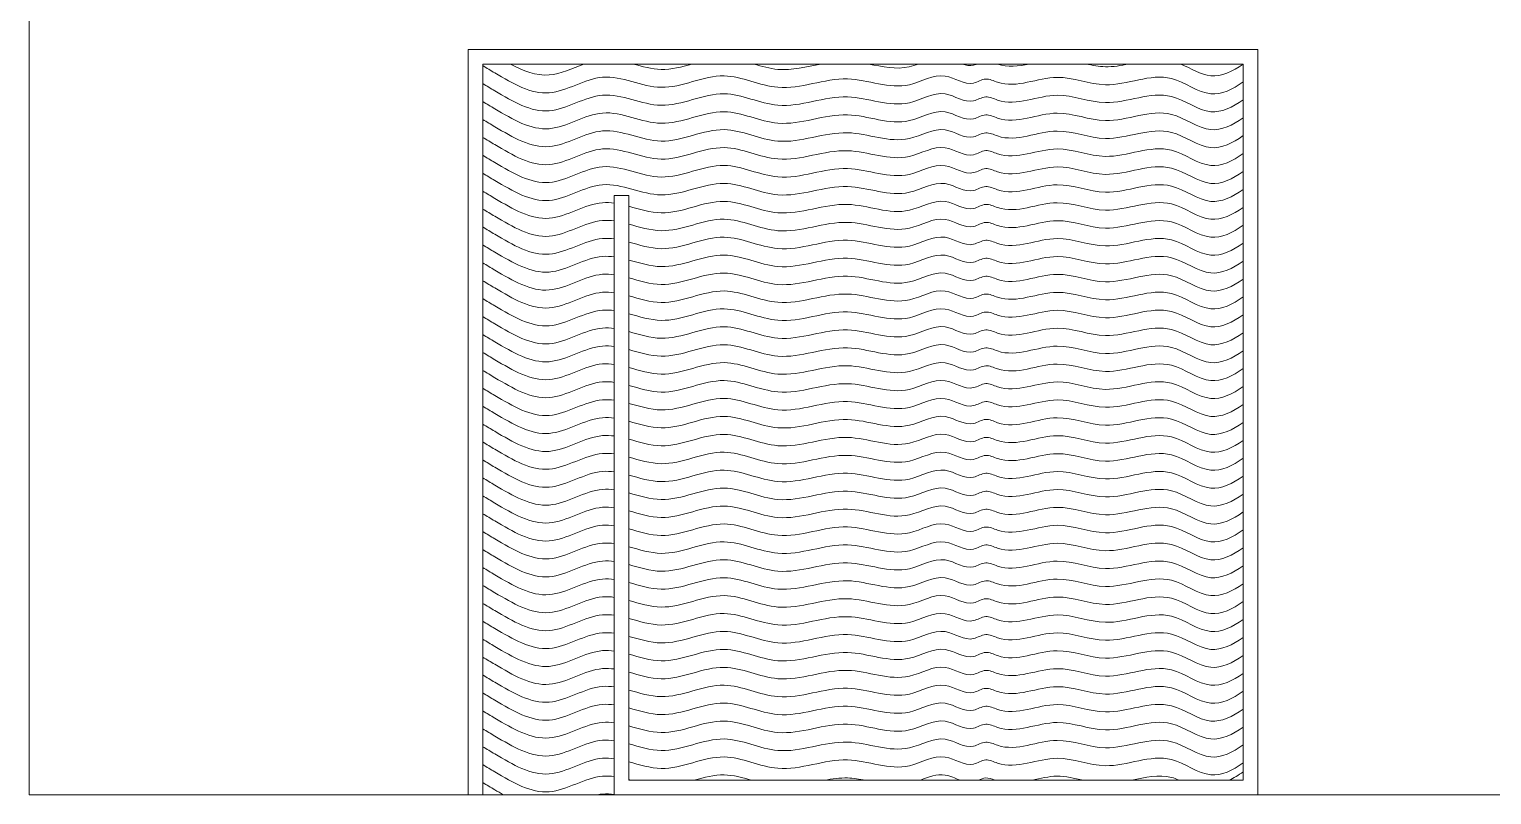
# Model space of a CAD drawing. Header units: millimetres. Extents: x 23218 to 31754, y 14902 to 21214.
# Drawn here: x 23333 to 24333, y 15939 to 16463 of the extents above; entities that cross this region are included whole.
import ezdxf

# ---------------------------------------------------------------- set-up
doc = ezdxf.new("R2010")
doc.units = ezdxf.units.MM
doc.layers.get('0').update_dxf_attribs({"lineweight": 18})
doc.layers.add('ACQUA - water hatch', color=7, linetype='Continuous', lineweight=5, true_color=0x0f87ff)
doc.layers.add('Wall', color=7, linetype='Continuous', lineweight=20)

msp = doc.modelspace()

# ---------------------------------------------------------------- linework, layer by layer
for p, q in [((23333, 15939.2), (23333, 17939.2)), ((25333, 15939.2), (23333, 15939.2))]:
    msp.add_line(p, q)
at = {"layer": 'ACQUA - water hatch'}
for points, knots in [([(24163, 16427), (24155.6, 16421.9), (24139.6, 16413.6), (24109.3, 16438.2), (24072.4, 16418.6), (24033.6, 16436.2), (24005.5, 16420.7), (23986.8, 16430.6), (23975.2, 16422.4), (23957.5, 16436.5), (23929.4, 16417.9), (23890.5, 16436.1), (23848.1, 16416), (23806.1, 16438.5), (23766.1, 16415.2), (23725.6, 16438.5), (23687.9, 16411.4), (23663.7, 16425.8), (23651.3, 16433.1), (23648.5, 16434.8), (23645.8, 16436.4), (23643, 16438.1)], [9.27262, 9.27262, 9.27262, 9.27262, 33.61928, 62.5427, 107.88328, 141.26739, 182.14267, 190.55762, 199.26021, 219.2264, 244.47097, 286.87421, 334.93575, 372.41765, 416.25328, 456.7982, 494.9317, 534.46923, 534.46923, 534.46923, 543.41649, 543.41649, 543.41649, 543.41649]), ([(23712.1, 16439.2), (23704.2, 16436.3), (23687.3, 16427.9), (23670.8, 16434.5), (23662, 16439.2)], [470.12972, 470.12972, 470.12972, 470.12972, 494.9317, 523.07931, 523.07931, 523.07931, 523.07931]), ([(23786.1, 16439.2), (23779.1, 16437.3), (23765.6, 16433.6), (23752.2, 16437.5), (23745.8, 16439.2)], [394.87508, 394.87508, 394.87508, 394.87508, 416.25328, 435.66292, 435.66292, 435.66292, 435.66292]), ([(23874.3, 16439.2), (23864.4, 16437.3), (23849, 16433.2), (23833.8, 16437.6), (23828.3, 16439.2)], [305.12564, 305.12564, 305.12564, 305.12564, 334.93575, 351.79331, 351.79331, 351.79331, 351.79331]), ([(23941, 16439.2), (23938.9, 16438.5), (23927.8, 16434.7), (23916.3, 16437.4), (23907, 16439.2)], [237.99923, 237.99923, 237.99923, 237.99923, 244.47097, 272.4198, 272.4198, 272.4198, 272.4198]), ([(23980.9, 16439.2), (23980.2, 16438.9), (23976.9, 16437.7), (23973.5, 16438.3), (23970.8, 16439.2)], [196.83446, 196.83446, 196.83446, 196.83446, 199.26021, 207.37162, 207.37162, 207.37162, 207.37162]), ([(24016.6, 16439.2), (24009.3, 16437.7), (24001.9, 16436.6), (23994.7, 16439.2), (23994.5, 16439.2)], [160.43995, 160.43995, 160.43995, 160.43995, 182.14267, 182.70628, 182.70628, 182.70628, 182.70628]), ([(24084.7, 16439.2), (24079.4, 16438.1), (24069.6, 16436.4), (24060, 16438.3), (24055.6, 16439.2)], [92.01069, 92.01069, 92.01069, 92.01069, 107.88328, 121.18947, 121.18947, 121.18947, 121.18947]), ([(24163, 16439.2), (24155.6, 16434.2), (24141.6, 16426.9), (24127.3, 16436.1), (24120.3, 16439.2)], [9.27262, 9.27262, 9.27262, 9.27262, 33.61928, 55.84989, 55.84989, 55.84989, 55.84989]), ([(24163, 16414.7), (24155.6, 16409.7), (24139.6, 16401.3), (24109.3, 16425.9), (24072.4, 16406.4), (24033.6, 16424), (24005.5, 16408.4), (23986.8, 16418.4), (23975.2, 16410.2), (23957.5, 16424.3), (23929.4, 16405.6), (23890.5, 16423.8), (23848.1, 16403.8), (23806.1, 16426.2), (23766.1, 16402.9), (23725.6, 16426.2), (23687.9, 16399.1), (23663.7, 16413.5), (23651.3, 16420.8), (23648.5, 16422.5), (23645.8, 16424.2), (23643, 16425.8)], [9.27262, 9.27262, 9.27262, 9.27262, 33.61928, 62.5427, 107.88328, 141.26739, 182.14267, 190.55762, 199.26021, 219.2264, 244.47097, 286.87421, 334.93575, 372.41765, 416.25328, 456.7982, 494.9317, 534.46923, 534.46923, 534.46923, 543.41649, 543.41649, 543.41649, 543.41649]), ([(24163, 16402.4), (24155.6, 16397.4), (24139.6, 16389.1), (24109.3, 16413.7), (24072.4, 16394.1), (24033.6, 16411.7), (24005.5, 16396.2), (23986.8, 16406.1), (23975.2, 16397.9), (23957.5, 16412), (23929.4, 16393.3), (23890.5, 16411.6), (23848.1, 16391.5), (23806.1, 16413.9), (23766.1, 16390.6), (23725.6, 16414), (23687.9, 16386.9), (23663.7, 16401.2), (23651.3, 16408.6), (23648.5, 16410.2), (23645.8, 16411.9), (23643, 16413.5)], [9.27262, 9.27262, 9.27262, 9.27262, 33.61928, 62.5427, 107.88328, 141.26739, 182.14267, 190.55762, 199.26021, 219.2264, 244.47097, 286.87421, 334.93575, 372.41765, 416.25328, 456.7982, 494.9317, 534.46923, 534.46923, 534.46923, 543.41649, 543.41649, 543.41649, 543.41649]), ([(24163, 16390.2), (24155.6, 16385.1), (24139.6, 16376.8), (24109.3, 16401.4), (24072.4, 16381.9), (24033.6, 16399.4), (24005.5, 16383.9), (23986.8, 16393.8), (23975.2, 16385.6), (23957.5, 16399.7), (23929.4, 16381.1), (23890.5, 16399.3), (23848.1, 16379.2), (23806.1, 16401.7), (23766.1, 16378.4), (23725.6, 16401.7), (23687.9, 16374.6), (23663.7, 16389), (23651.3, 16396.3), (23648.5, 16398), (23645.8, 16399.6), (23643, 16401.3)], [9.27262, 9.27262, 9.27262, 9.27262, 33.61928, 62.5427, 107.88328, 141.26739, 182.14267, 190.55762, 199.26021, 219.2264, 244.47097, 286.87421, 334.93575, 372.41765, 416.25328, 456.7982, 494.9317, 534.46923, 534.46923, 534.46923, 543.41649, 543.41649, 543.41649, 543.41649]), ([(24163, 16377.9), (24155.6, 16372.9), (24139.6, 16364.5), (24109.3, 16389.2), (24072.4, 16369.6), (24033.6, 16387.2), (24005.5, 16371.7), (23986.8, 16381.6), (23975.2, 16373.4), (23957.5, 16387.5), (23929.4, 16368.8), (23890.5, 16387), (23848.1, 16367), (23806.1, 16389.4), (23766.1, 16366.1), (23725.6, 16389.4), (23687.9, 16362.3), (23663.7, 16376.7), (23651.3, 16384.1), (23648.5, 16385.7), (23645.8, 16387.4), (23643, 16389)], [9.27262, 9.27262, 9.27262, 9.27262, 33.61928, 62.5427, 107.88328, 141.26739, 182.14267, 190.55762, 199.26021, 219.2264, 244.47097, 286.87421, 334.93575, 372.41765, 416.25328, 456.7982, 494.9317, 534.46923, 534.46923, 534.46923, 543.41649, 543.41649, 543.41649, 543.41649]), ([(24163, 16365.7), (24155.6, 16360.6), (24139.6, 16352.3), (24109.3, 16376.9), (24072.4, 16357.3), (24033.6, 16374.9), (24005.5, 16359.4), (23986.8, 16369.3), (23975.2, 16361.1), (23957.5, 16375.2), (23929.4, 16356.5), (23890.5, 16374.8), (23848.1, 16354.7), (23806.1, 16377.2), (23766.1, 16353.8), (23725.6, 16377.2), (23687.9, 16350.1), (23663.7, 16364.5), (23651.3, 16371.8), (23648.5, 16373.4), (23645.8, 16375.1), (23643, 16376.8)], [9.27262, 9.27262, 9.27262, 9.27262, 33.61928, 62.5427, 107.88328, 141.26739, 182.14267, 190.55762, 199.26021, 219.2264, 244.47097, 286.87421, 334.93575, 372.41765, 416.25328, 456.7982, 494.9317, 534.46923, 534.46923, 534.46923, 543.41649, 543.41649, 543.41649, 543.41649]), ([(24163, 16353.4), (24155.6, 16348.3), (24139.6, 16340), (24109.3, 16364.6), (24072.4, 16345.1), (24033.6, 16362.7), (24005.5, 16347.1), (23986.8, 16357.1), (23975.2, 16348.9), (23957.5, 16362.9), (23929.4, 16344.3), (23890.5, 16362.5), (23848.1, 16342.5), (23806.1, 16364.9), (23766.1, 16341.6), (23725.6, 16364.9), (23687.9, 16337.8), (23663.7, 16352.2), (23651.3, 16359.5), (23648.5, 16361.2), (23645.8, 16362.8), (23643, 16364.5)], [9.27262, 9.27262, 9.27262, 9.27262, 33.61928, 62.5427, 107.88328, 141.26739, 182.14267, 190.55762, 199.26021, 219.2264, 244.47097, 286.87421, 334.93575, 372.41765, 416.25328, 456.7982, 494.9317, 534.46923, 534.46923, 534.46923, 543.41649, 543.41649, 543.41649, 543.41649]), ([(23733, 16344.1), (23730.3, 16344.4), (23715.2, 16345.2), (23687.9, 16325.6), (23663.7, 16339.9), (23651.3, 16347.3), (23648.5, 16348.9), (23645.8, 16350.6), (23643, 16352.2)], [448.69338, 448.69338, 448.69338, 448.69338, 456.7982, 494.9317, 534.46923, 534.46923, 534.46923, 543.41649, 543.41649, 543.41649, 543.41649]), ([(24163, 16341.1), (24155.6, 16336.1), (24139.6, 16327.8), (24109.3, 16352.4), (24072.4, 16332.8), (24033.6, 16350.4), (24005.5, 16334.9), (23986.8, 16344.8), (23975.2, 16336.6), (23957.5, 16350.7), (23929.4, 16332), (23890.5, 16350.3), (23848.1, 16330.2), (23806.1, 16352.6), (23772.1, 16332.8), (23750.3, 16339.9), (23743, 16341.9)], [9.27262, 9.27262, 9.27262, 9.27262, 33.61928, 62.5427, 107.88328, 141.26739, 182.14267, 190.55762, 199.26021, 219.2264, 244.47097, 286.87421, 334.93575, 372.41765, 416.25328, 438.52801, 438.52801, 438.52801, 438.52801]), ([(23733, 16331.8), (23730.3, 16332.2), (23715.2, 16333), (23687.9, 16313.3), (23663.7, 16327.7), (23651.3, 16335), (23648.5, 16336.7), (23645.8, 16338.3), (23643, 16340)], [448.69338, 448.69338, 448.69338, 448.69338, 456.7982, 494.9317, 534.46923, 534.46923, 534.46923, 543.41649, 543.41649, 543.41649, 543.41649]), ([(24163, 16328.9), (24155.6, 16323.8), (24139.6, 16315.5), (24109.3, 16340.1), (24072.4, 16320.5), (24033.6, 16338.1), (24005.5, 16322.6), (23986.8, 16332.5), (23975.2, 16324.3), (23957.5, 16338.4), (23929.4, 16319.8), (23890.5, 16338), (23848.1, 16317.9), (23806.1, 16340.4), (23772.1, 16320.6), (23750.3, 16327.7), (23743, 16329.6)], [9.27262, 9.27262, 9.27262, 9.27262, 33.61928, 62.5427, 107.88328, 141.26739, 182.14267, 190.55762, 199.26021, 219.2264, 244.47097, 286.87421, 334.93575, 372.41765, 416.25328, 438.52801, 438.52801, 438.52801, 438.52801]), ([(23733, 16319.5), (23730.3, 16319.9), (23715.2, 16320.7), (23687.9, 16301), (23663.7, 16315.4), (23651.3, 16322.7), (23648.5, 16324.4), (23645.8, 16326.1), (23643, 16327.7)], [448.69338, 448.69338, 448.69338, 448.69338, 456.7982, 494.9317, 534.46923, 534.46923, 534.46923, 543.41649, 543.41649, 543.41649, 543.41649]), ([(24163, 16316.6), (24155.6, 16311.6), (24139.6, 16303.2), (24109.3, 16327.8), (24072.4, 16308.3), (24033.6, 16325.9), (24005.5, 16310.4), (23986.8, 16320.3), (23975.2, 16312.1), (23957.5, 16326.2), (23929.4, 16307.5), (23890.5, 16325.7), (23848.1, 16305.7), (23806.1, 16328.1), (23772.1, 16308.3), (23750.3, 16315.4), (23743, 16317.4)], [9.27262, 9.27262, 9.27262, 9.27262, 33.61928, 62.5427, 107.88328, 141.26739, 182.14267, 190.55762, 199.26021, 219.2264, 244.47097, 286.87421, 334.93575, 372.41765, 416.25328, 438.52801, 438.52801, 438.52801, 438.52801]), ([(23733, 16307.3), (23730.3, 16307.6), (23715.2, 16308.4), (23687.9, 16288.8), (23663.7, 16303.2), (23651.3, 16310.5), (23648.5, 16312.1), (23645.8, 16313.8), (23643, 16315.5)], [448.69338, 448.69338, 448.69338, 448.69338, 456.7982, 494.9317, 534.46923, 534.46923, 534.46923, 543.41649, 543.41649, 543.41649, 543.41649]), ([(24163, 16304.3), (24155.6, 16299.3), (24139.6, 16291), (24109.3, 16315.6), (24072.4, 16296), (24033.6, 16313.6), (24005.5, 16298.1), (23986.8, 16308), (23975.2, 16299.8), (23957.5, 16313.9), (23929.4, 16295.2), (23890.5, 16313.5), (23848.1, 16293.4), (23806.1, 16315.9), (23772.1, 16296), (23750.3, 16303.2), (23743, 16305.1)], [9.27262, 9.27262, 9.27262, 9.27262, 33.61928, 62.5427, 107.88328, 141.26739, 182.14267, 190.55762, 199.26021, 219.2264, 244.47097, 286.87421, 334.93575, 372.41765, 416.25328, 438.52801, 438.52801, 438.52801, 438.52801]), ([(23733, 16295), (23730.3, 16295.4), (23715.2, 16296.2), (23687.9, 16276.5), (23663.7, 16290.9), (23651.3, 16298.2), (23648.5, 16299.9), (23645.8, 16301.5), (23643, 16303.2)], [448.69338, 448.69338, 448.69338, 448.69338, 456.7982, 494.9317, 534.46923, 534.46923, 534.46923, 543.41649, 543.41649, 543.41649, 543.41649]), ([(23733, 16282.7), (23730.3, 16283.1), (23715.2, 16283.9), (23687.9, 16264.2), (23663.7, 16278.6), (23651.3, 16286), (23648.5, 16287.6), (23645.8, 16289.3), (23643, 16290.9)], [448.69338, 448.69338, 448.69338, 448.69338, 456.7982, 494.9317, 534.46923, 534.46923, 534.46923, 543.41649, 543.41649, 543.41649, 543.41649]), ([(24163, 16292.1), (24155.6, 16287), (24139.6, 16278.7), (24109.3, 16303.3), (24072.4, 16283.8), (24033.6, 16301.4), (24005.5, 16285.8), (23986.8, 16295.7), (23975.2, 16287.5), (23957.5, 16301.6), (23929.4, 16283), (23890.5, 16301.2), (23848.1, 16281.1), (23806.1, 16303.6), (23772.1, 16283.8), (23750.3, 16290.9), (23743, 16292.9)], [9.27262, 9.27262, 9.27262, 9.27262, 33.61928, 62.5427, 107.88328, 141.26739, 182.14267, 190.55762, 199.26021, 219.2264, 244.47097, 286.87421, 334.93575, 372.41765, 416.25328, 438.52801, 438.52801, 438.52801, 438.52801]), ([(24163, 16279.8), (24155.6, 16274.8), (24139.6, 16266.5), (24109.3, 16291.1), (24072.4, 16271.5), (24033.6, 16289.1), (24005.5, 16273.6), (23986.8, 16283.5), (23975.2, 16275.3), (23957.5, 16289.4), (23929.4, 16270.7), (23890.5, 16289), (23848.1, 16268.9), (23806.1, 16291.3), (23772.1, 16271.5), (23750.3, 16278.6), (23743, 16280.6)], [9.27262, 9.27262, 9.27262, 9.27262, 33.61928, 62.5427, 107.88328, 141.26739, 182.14267, 190.55762, 199.26021, 219.2264, 244.47097, 286.87421, 334.93575, 372.41765, 416.25328, 438.52801, 438.52801, 438.52801, 438.52801]), ([(23733, 16270.5), (23730.3, 16270.8), (23715.2, 16271.7), (23687.9, 16252), (23663.7, 16266.4), (23651.3, 16273.7), (23648.5, 16275.4), (23645.8, 16277), (23643, 16278.7)], [448.69338, 448.69338, 448.69338, 448.69338, 456.7982, 494.9317, 534.46923, 534.46923, 534.46923, 543.41649, 543.41649, 543.41649, 543.41649]), ([(24163, 16267.6), (24155.6, 16262.5), (24139.6, 16254.2), (24109.3, 16278.8), (24072.4, 16259.2), (24033.6, 16276.8), (24005.5, 16261.3), (23986.8, 16271.2), (23975.2, 16263), (23957.5, 16277.1), (23929.4, 16258.5), (23890.5, 16276.7), (23848.1, 16256.6), (23806.1, 16279.1), (23772.1, 16259.2), (23750.3, 16266.4), (23743, 16268.3)], [9.27262, 9.27262, 9.27262, 9.27262, 33.61928, 62.5427, 107.88328, 141.26739, 182.14267, 190.55762, 199.26021, 219.2264, 244.47097, 286.87421, 334.93575, 372.41765, 416.25328, 438.52801, 438.52801, 438.52801, 438.52801]), ([(23733, 16258.2), (23730.3, 16258.6), (23715.2, 16259.4), (23687.9, 16239.7), (23663.7, 16254.1), (23651.3, 16261.4), (23648.5, 16263.1), (23645.8, 16264.7), (23643, 16266.4)], [448.69338, 448.69338, 448.69338, 448.69338, 456.7982, 494.9317, 534.46923, 534.46923, 534.46923, 543.41649, 543.41649, 543.41649, 543.41649]), ([(24163, 16255.3), (24155.6, 16250.3), (24139.6, 16241.9), (24109.3, 16266.5), (24072.4, 16247), (24033.6, 16264.6), (24005.5, 16249), (23986.8, 16259), (23975.2, 16250.8), (23957.5, 16264.9), (23929.4, 16246.2), (23890.5, 16264.4), (23848.1, 16244.4), (23806.1, 16266.8), (23772.1, 16247), (23750.3, 16254.1), (23743, 16256.1)], [9.27262, 9.27262, 9.27262, 9.27262, 33.61928, 62.5427, 107.88328, 141.26739, 182.14267, 190.55762, 199.26021, 219.2264, 244.47097, 286.87421, 334.93575, 372.41765, 416.25328, 438.52801, 438.52801, 438.52801, 438.52801]), ([(23733, 16246), (23730.3, 16246.3), (23715.2, 16247.1), (23687.9, 16227.5), (23663.7, 16241.8), (23651.3, 16249.2), (23648.5, 16250.8), (23645.8, 16252.5), (23643, 16254.1)], [448.69338, 448.69338, 448.69338, 448.69338, 456.7982, 494.9317, 534.46923, 534.46923, 534.46923, 543.41649, 543.41649, 543.41649, 543.41649]), ([(23733, 16233.7), (23730.3, 16234.1), (23715.2, 16234.9), (23687.9, 16215.2), (23663.7, 16229.6), (23651.3, 16236.9), (23648.5, 16238.6), (23645.8, 16240.2), (23643, 16241.9)], [448.69338, 448.69338, 448.69338, 448.69338, 456.7982, 494.9317, 534.46923, 534.46923, 534.46923, 543.41649, 543.41649, 543.41649, 543.41649]), ([(24163, 16243), (24155.6, 16238), (24139.6, 16229.7), (24109.3, 16254.3), (24072.4, 16234.7), (24033.6, 16252.3), (24005.5, 16236.8), (23986.8, 16246.7), (23975.2, 16238.5), (23957.5, 16252.6), (23929.4, 16233.9), (23890.5, 16252.2), (23848.1, 16232.1), (23806.1, 16254.5), (23772.1, 16234.7), (23750.3, 16241.9), (23743, 16243.8)], [9.27262, 9.27262, 9.27262, 9.27262, 33.61928, 62.5427, 107.88328, 141.26739, 182.14267, 190.55762, 199.26021, 219.2264, 244.47097, 286.87421, 334.93575, 372.41765, 416.25328, 438.52801, 438.52801, 438.52801, 438.52801]), ([(24163, 16230.8), (24155.6, 16225.7), (24139.6, 16217.4), (24109.3, 16242), (24072.4, 16222.5), (24033.6, 16240), (24005.5, 16224.5), (23986.8, 16234.4), (23975.2, 16226.2), (23957.5, 16240.3), (23929.4, 16221.7), (23890.5, 16239.9), (23848.1, 16219.8), (23806.1, 16242.3), (23772.1, 16222.5), (23750.3, 16229.6), (23743, 16231.6)], [9.27262, 9.27262, 9.27262, 9.27262, 33.61928, 62.5427, 107.88328, 141.26739, 182.14267, 190.55762, 199.26021, 219.2264, 244.47097, 286.87421, 334.93575, 372.41765, 416.25328, 438.52801, 438.52801, 438.52801, 438.52801]), ([(23733, 16221.4), (23730.3, 16221.8), (23715.2, 16222.6), (23687.9, 16202.9), (23663.7, 16217.3), (23651.3, 16224.6), (23648.5, 16226.3), (23645.8, 16228), (23643, 16229.6)], [448.69338, 448.69338, 448.69338, 448.69338, 456.7982, 494.9317, 534.46923, 534.46923, 534.46923, 543.41649, 543.41649, 543.41649, 543.41649]), ([(24163, 16218.5), (24155.6, 16213.5), (24139.6, 16205.1), (24109.3, 16229.8), (24072.4, 16210.2), (24033.6, 16227.8), (24005.5, 16212.3), (23986.8, 16222.2), (23975.2, 16214), (23957.5, 16228.1), (23929.4, 16209.4), (23890.5, 16227.6), (23848.1, 16207.6), (23806.1, 16230), (23772.1, 16210.2), (23750.3, 16217.3), (23743, 16219.3)], [9.27262, 9.27262, 9.27262, 9.27262, 33.61928, 62.5427, 107.88328, 141.26739, 182.14267, 190.55762, 199.26021, 219.2264, 244.47097, 286.87421, 334.93575, 372.41765, 416.25328, 438.52801, 438.52801, 438.52801, 438.52801]), ([(23733, 16209.2), (23730.3, 16209.5), (23715.2, 16210.3), (23687.9, 16190.7), (23663.7, 16205.1), (23651.3, 16212.4), (23648.5, 16214), (23645.8, 16215.7), (23643, 16217.4)], [448.69338, 448.69338, 448.69338, 448.69338, 456.7982, 494.9317, 534.46923, 534.46923, 534.46923, 543.41649, 543.41649, 543.41649, 543.41649]), ([(24163, 16206.3), (24155.6, 16201.2), (24139.6, 16192.9), (24109.3, 16217.5), (24072.4, 16197.9), (24033.6, 16215.5), (24005.5, 16200), (23986.8, 16209.9), (23975.2, 16201.7), (23957.5, 16215.8), (23929.4, 16197.1), (23890.5, 16215.4), (23848.1, 16195.3), (23806.1, 16217.8), (23772.1, 16197.9), (23750.3, 16205.1), (23743, 16207)], [9.27262, 9.27262, 9.27262, 9.27262, 33.61928, 62.5427, 107.88328, 141.26739, 182.14267, 190.55762, 199.26021, 219.2264, 244.47097, 286.87421, 334.93575, 372.41765, 416.25328, 438.52801, 438.52801, 438.52801, 438.52801]), ([(23733, 16196.9), (23730.3, 16197.3), (23715.2, 16198.1), (23687.9, 16178.4), (23663.7, 16192.8), (23651.3, 16200.1), (23648.5, 16201.8), (23645.8, 16203.4), (23643, 16205.1)], [448.69338, 448.69338, 448.69338, 448.69338, 456.7982, 494.9317, 534.46923, 534.46923, 534.46923, 543.41649, 543.41649, 543.41649, 543.41649]), ([(23733, 16184.7), (23730.3, 16185), (23715.2, 16185.8), (23687.9, 16166.1), (23663.7, 16180.5), (23651.3, 16187.9), (23648.5, 16189.5), (23645.8, 16191.2), (23643, 16192.8)], [448.69338, 448.69338, 448.69338, 448.69338, 456.7982, 494.9317, 534.46923, 534.46923, 534.46923, 543.41649, 543.41649, 543.41649, 543.41649]), ([(24163, 16194), (24155.6, 16188.9), (24139.6, 16180.6), (24109.3, 16205.2), (24072.4, 16185.7), (24033.6, 16203.3), (24005.5, 16187.7), (23986.8, 16197.7), (23975.2, 16189.5), (23957.5, 16203.5), (23929.4, 16184.9), (23890.5, 16203.1), (23848.1, 16183.1), (23806.1, 16205.5), (23772.1, 16185.7), (23750.3, 16192.8), (23743, 16194.8)], [9.27262, 9.27262, 9.27262, 9.27262, 33.61928, 62.5427, 107.88328, 141.26739, 182.14267, 190.55762, 199.26021, 219.2264, 244.47097, 286.87421, 334.93575, 372.41765, 416.25328, 438.52801, 438.52801, 438.52801, 438.52801]), ([(23733, 16172.4), (23730.3, 16172.8), (23715.2, 16173.6), (23687.9, 16153.9), (23663.7, 16168.3), (23651.3, 16175.6), (23648.5, 16177.3), (23645.8, 16178.9), (23643, 16180.6)], [448.69338, 448.69338, 448.69338, 448.69338, 456.7982, 494.9317, 534.46923, 534.46923, 534.46923, 543.41649, 543.41649, 543.41649, 543.41649]), ([(24163, 16181.7), (24155.6, 16176.7), (24139.6, 16168.4), (24109.3, 16193), (24072.4, 16173.4), (24033.6, 16191), (24005.5, 16175.5), (23986.8, 16185.4), (23975.2, 16177.2), (23957.5, 16191.3), (23929.4, 16172.6), (23890.5, 16190.9), (23848.1, 16170.8), (23806.1, 16193.2), (23772.1, 16173.4), (23750.3, 16180.5), (23743, 16182.5)], [9.27262, 9.27262, 9.27262, 9.27262, 33.61928, 62.5427, 107.88328, 141.26739, 182.14267, 190.55762, 199.26021, 219.2264, 244.47097, 286.87421, 334.93575, 372.41765, 416.25328, 438.52801, 438.52801, 438.52801, 438.52801]), ([(24163, 16169.5), (24155.6, 16164.4), (24139.6, 16156.1), (24109.3, 16180.7), (24072.4, 16161.1), (24033.6, 16178.7), (24005.5, 16163.2), (23986.8, 16173.1), (23975.2, 16164.9), (23957.5, 16179), (23929.4, 16160.4), (23890.5, 16178.6), (23848.1, 16158.5), (23806.1, 16181), (23772.1, 16161.2), (23750.3, 16168.3), (23743, 16170.2)], [9.27262, 9.27262, 9.27262, 9.27262, 33.61928, 62.5427, 107.88328, 141.26739, 182.14267, 190.55762, 199.26021, 219.2264, 244.47097, 286.87421, 334.93575, 372.41765, 416.25328, 438.52801, 438.52801, 438.52801, 438.52801]), ([(23733, 16160.1), (23730.3, 16160.5), (23715.2, 16161.3), (23687.9, 16141.6), (23663.7, 16156), (23651.3, 16163.3), (23648.5, 16165), (23645.8, 16166.7), (23643, 16168.3)], [448.69338, 448.69338, 448.69338, 448.69338, 456.7982, 494.9317, 534.46923, 534.46923, 534.46923, 543.41649, 543.41649, 543.41649, 543.41649]), ([(24163, 16157.2), (24155.6, 16152.2), (24139.6, 16143.8), (24109.3, 16168.4), (24072.4, 16148.9), (24033.6, 16166.5), (24005.5, 16151), (23986.8, 16160.9), (23975.2, 16152.7), (23957.5, 16166.8), (23929.4, 16148.1), (23890.5, 16166.3), (23848.1, 16146.3), (23806.1, 16168.7), (23772.1, 16148.9), (23750.3, 16156), (23743, 16158)], [9.27262, 9.27262, 9.27262, 9.27262, 33.61928, 62.5427, 107.88328, 141.26739, 182.14267, 190.55762, 199.26021, 219.2264, 244.47097, 286.87421, 334.93575, 372.41765, 416.25328, 438.52801, 438.52801, 438.52801, 438.52801]), ([(23733, 16147.9), (23730.3, 16148.2), (23715.2, 16149), (23687.9, 16129.4), (23663.7, 16143.8), (23651.3, 16151.1), (23648.5, 16152.7), (23645.8, 16154.4), (23643, 16156.1)], [448.69338, 448.69338, 448.69338, 448.69338, 456.7982, 494.9317, 534.46923, 534.46923, 534.46923, 543.41649, 543.41649, 543.41649, 543.41649]), ([(24163, 16144.9), (24155.6, 16139.9), (24139.6, 16131.6), (24109.3, 16156.2), (24072.4, 16136.6), (24033.6, 16154.2), (24005.5, 16138.7), (23986.8, 16148.6), (23975.2, 16140.4), (23957.5, 16154.5), (23929.4, 16135.8), (23890.5, 16154.1), (23848.1, 16134), (23806.1, 16156.5), (23772.1, 16136.6), (23750.3, 16143.8), (23743, 16145.7)], [9.27262, 9.27262, 9.27262, 9.27262, 33.61928, 62.5427, 107.88328, 141.26739, 182.14267, 190.55762, 199.26021, 219.2264, 244.47097, 286.87421, 334.93575, 372.41765, 416.25328, 438.52801, 438.52801, 438.52801, 438.52801]), ([(23733, 16135.6), (23730.3, 16136), (23715.2, 16136.8), (23687.9, 16117.1), (23663.7, 16131.5), (23651.3, 16138.8), (23648.5, 16140.5), (23645.8, 16142.1), (23643, 16143.8)], [448.69338, 448.69338, 448.69338, 448.69338, 456.7982, 494.9317, 534.46923, 534.46923, 534.46923, 543.41649, 543.41649, 543.41649, 543.41649]), ([(23733, 16123.3), (23730.3, 16123.7), (23715.2, 16124.5), (23687.9, 16104.8), (23663.7, 16119.2), (23651.3, 16126.6), (23648.5, 16128.2), (23645.8, 16129.9), (23643, 16131.5)], [448.69338, 448.69338, 448.69338, 448.69338, 456.7982, 494.9317, 534.46923, 534.46923, 534.46923, 543.41649, 543.41649, 543.41649, 543.41649]), ([(24163, 16132.7), (24155.6, 16127.6), (24139.6, 16119.3), (24109.3, 16143.9), (24072.4, 16124.4), (24033.6, 16142), (24005.5, 16126.4), (23986.8, 16136.3), (23975.2, 16128.1), (23957.5, 16142.2), (23929.4, 16123.6), (23890.5, 16141.8), (23848.1, 16121.7), (23806.1, 16144.2), (23772.1, 16124.4), (23750.3, 16131.5), (23743, 16133.5)], [9.27262, 9.27262, 9.27262, 9.27262, 33.61928, 62.5427, 107.88328, 141.26739, 182.14267, 190.55762, 199.26021, 219.2264, 244.47097, 286.87421, 334.93575, 372.41765, 416.25328, 438.52801, 438.52801, 438.52801, 438.52801]), ([(24163, 16120.4), (24155.6, 16115.4), (24139.6, 16107.1), (24109.3, 16131.7), (24072.4, 16112.1), (24033.6, 16129.7), (24005.5, 16114.2), (23986.8, 16124.1), (23975.2, 16115.9), (23957.5, 16130), (23929.4, 16111.3), (23890.5, 16129.6), (23848.1, 16109.5), (23806.1, 16131.9), (23772.1, 16112.1), (23750.3, 16119.2), (23743, 16121.2)], [9.27262, 9.27262, 9.27262, 9.27262, 33.61928, 62.5427, 107.88328, 141.26739, 182.14267, 190.55762, 199.26021, 219.2264, 244.47097, 286.87421, 334.93575, 372.41765, 416.25328, 438.52801, 438.52801, 438.52801, 438.52801]), ([(23733, 16111.1), (23730.3, 16111.4), (23715.2, 16112.3), (23687.9, 16092.6), (23663.7, 16107), (23651.3, 16114.3), (23648.5, 16116), (23645.8, 16117.6), (23643, 16119.3)], [448.69338, 448.69338, 448.69338, 448.69338, 456.7982, 494.9317, 534.46923, 534.46923, 534.46923, 543.41649, 543.41649, 543.41649, 543.41649]), ([(24163, 16108.2), (24155.6, 16103.1), (24139.6, 16094.8), (24109.3, 16119.4), (24072.4, 16099.8), (24033.6, 16117.4), (24005.5, 16101.9), (23986.8, 16111.8), (23975.2, 16103.6), (23957.5, 16117.7), (23929.4, 16099), (23890.5, 16117.3), (23848.1, 16097.2), (23806.1, 16119.7), (23772.1, 16099.8), (23750.3, 16107), (23743, 16108.9)], [9.27262, 9.27262, 9.27262, 9.27262, 33.61928, 62.5427, 107.88328, 141.26739, 182.14267, 190.55762, 199.26021, 219.2264, 244.47097, 286.87421, 334.93575, 372.41765, 416.25328, 438.52801, 438.52801, 438.52801, 438.52801]), ([(23733, 16098.8), (23730.3, 16099.2), (23715.2, 16100), (23687.9, 16080.3), (23663.7, 16094.7), (23651.3, 16102), (23648.5, 16103.7), (23645.8, 16105.3), (23643, 16107)], [448.69338, 448.69338, 448.69338, 448.69338, 456.7982, 494.9317, 534.46923, 534.46923, 534.46923, 543.41649, 543.41649, 543.41649, 543.41649]), ([(24163, 16095.9), (24155.6, 16090.9), (24139.6, 16082.5), (24109.3, 16107.1), (24072.4, 16087.6), (24033.6, 16105.2), (24005.5, 16089.6), (23986.8, 16099.6), (23975.2, 16091.4), (23957.5, 16105.4), (23929.4, 16086.8), (23890.5, 16105), (23848.1, 16085), (23806.1, 16107.4), (23772.1, 16087.6), (23750.3, 16094.7), (23743, 16096.7)], [9.27262, 9.27262, 9.27262, 9.27262, 33.61928, 62.5427, 107.88328, 141.26739, 182.14267, 190.55762, 199.26021, 219.2264, 244.47097, 286.87421, 334.93575, 372.41765, 416.25328, 438.52801, 438.52801, 438.52801, 438.52801]), ([(23733, 16086.6), (23730.3, 16086.9), (23715.2, 16087.7), (23687.9, 16068.1), (23663.7, 16082.4), (23651.3, 16089.8), (23648.5, 16091.4), (23645.8, 16093.1), (23643, 16094.7)], [448.69338, 448.69338, 448.69338, 448.69338, 456.7982, 494.9317, 534.46923, 534.46923, 534.46923, 543.41649, 543.41649, 543.41649, 543.41649]), ([(23733, 16074.3), (23730.3, 16074.7), (23715.2, 16075.5), (23687.9, 16055.8), (23663.7, 16070.2), (23651.3, 16077.5), (23648.5, 16079.2), (23645.8, 16080.8), (23643, 16082.5)], [448.69338, 448.69338, 448.69338, 448.69338, 456.7982, 494.9317, 534.46923, 534.46923, 534.46923, 543.41649, 543.41649, 543.41649, 543.41649]), ([(24163, 16083.6), (24155.6, 16078.6), (24139.6, 16070.3), (24109.3, 16094.9), (24072.4, 16075.3), (24033.6, 16092.9), (24005.5, 16077.4), (23986.8, 16087.3), (23975.2, 16079.1), (23957.5, 16093.2), (23929.4, 16074.5), (23890.5, 16092.8), (23848.1, 16072.7), (23806.1, 16095.1), (23772.1, 16075.3), (23750.3, 16082.5), (23743, 16084.4)], [9.27262, 9.27262, 9.27262, 9.27262, 33.61928, 62.5427, 107.88328, 141.26739, 182.14267, 190.55762, 199.26021, 219.2264, 244.47097, 286.87421, 334.93575, 372.41765, 416.25328, 438.52801, 438.52801, 438.52801, 438.52801]), ([(23733, 16062), (23730.3, 16062.4), (23715.2, 16063.2), (23687.9, 16043.5), (23663.7, 16057.9), (23651.3, 16065.2), (23648.5, 16066.9), (23645.8, 16068.6), (23643, 16070.2)], [448.69338, 448.69338, 448.69338, 448.69338, 456.7982, 494.9317, 534.46923, 534.46923, 534.46923, 543.41649, 543.41649, 543.41649, 543.41649]), ([(24163, 16071.4), (24155.6, 16066.3), (24139.6, 16058), (24109.3, 16082.6), (24072.4, 16063.1), (24033.6, 16080.6), (24005.5, 16065.1), (23986.8, 16075), (23975.2, 16066.8), (23957.5, 16080.9), (23929.4, 16062.3), (23890.5, 16080.5), (23848.1, 16060.4), (23806.1, 16082.9), (23772.1, 16063.1), (23750.3, 16070.2), (23743, 16072.1)], [9.27262, 9.27262, 9.27262, 9.27262, 33.61928, 62.5427, 107.88328, 141.26739, 182.14267, 190.55762, 199.26021, 219.2264, 244.47097, 286.87421, 334.93575, 372.41765, 416.25328, 438.52801, 438.52801, 438.52801, 438.52801]), ([(24163, 16059.1), (24155.6, 16054.1), (24139.6, 16045.7), (24109.3, 16070.3), (24072.4, 16050.8), (24033.6, 16068.4), (24005.5, 16052.9), (23986.8, 16062.8), (23975.2, 16054.6), (23957.5, 16068.7), (23929.4, 16050), (23890.5, 16068.2), (23848.1, 16048.2), (23806.1, 16070.6), (23772.1, 16050.8), (23750.3, 16057.9), (23743, 16059.9)], [9.27262, 9.27262, 9.27262, 9.27262, 33.61928, 62.5427, 107.88328, 141.26739, 182.14267, 190.55762, 199.26021, 219.2264, 244.47097, 286.87421, 334.93575, 372.41765, 416.25328, 438.52801, 438.52801, 438.52801, 438.52801]), ([(23733, 16049.8), (23730.3, 16050.1), (23715.2, 16050.9), (23687.9, 16031.3), (23663.7, 16045.7), (23651.3, 16053), (23648.5, 16054.6), (23645.8, 16056.3), (23643, 16058)], [448.69338, 448.69338, 448.69338, 448.69338, 456.7982, 494.9317, 534.46923, 534.46923, 534.46923, 543.41649, 543.41649, 543.41649, 543.41649]), ([(24163, 16046.9), (24155.6, 16041.8), (24139.6, 16033.5), (24109.3, 16058.1), (24072.4, 16038.5), (24033.6, 16056.1), (24005.5, 16040.6), (23986.8, 16050.5), (23975.2, 16042.3), (23957.5, 16056.4), (23929.4, 16037.7), (23890.5, 16056), (23848.1, 16035.9), (23806.1, 16058.4), (23772.1, 16038.5), (23750.3, 16045.7), (23743, 16047.6)], [9.27262, 9.27262, 9.27262, 9.27262, 33.61928, 62.5427, 107.88328, 141.26739, 182.14267, 190.55762, 199.26021, 219.2264, 244.47097, 286.87421, 334.93575, 372.41765, 416.25328, 438.52801, 438.52801, 438.52801, 438.52801]), ([(23733, 16037.5), (23730.3, 16037.9), (23715.2, 16038.7), (23687.9, 16019), (23663.7, 16033.4), (23651.3, 16040.7), (23648.5, 16042.4), (23645.8, 16044), (23643, 16045.7)], [448.69338, 448.69338, 448.69338, 448.69338, 456.7982, 494.9317, 534.46923, 534.46923, 534.46923, 543.41649, 543.41649, 543.41649, 543.41649]), ([(24163, 16034.6), (24155.6, 16029.5), (24139.6, 16021.2), (24109.3, 16045.8), (24072.4, 16026.3), (24033.6, 16043.9), (24005.5, 16028.3), (23986.8, 16038.3), (23975.2, 16030.1), (23957.5, 16044.1), (23929.4, 16025.5), (23890.5, 16043.7), (23848.1, 16023.7), (23806.1, 16046.1), (23772.1, 16026.3), (23750.3, 16033.4), (23743, 16035.4)], [9.27262, 9.27262, 9.27262, 9.27262, 33.61928, 62.5427, 107.88328, 141.26739, 182.14267, 190.55762, 199.26021, 219.2264, 244.47097, 286.87421, 334.93575, 372.41765, 416.25328, 438.52801, 438.52801, 438.52801, 438.52801]), ([(23733, 16025.3), (23730.3, 16025.6), (23715.2, 16026.4), (23687.9, 16006.7), (23663.7, 16021.1), (23651.3, 16028.5), (23648.5, 16030.1), (23645.8, 16031.8), (23643, 16033.4)], [448.69338, 448.69338, 448.69338, 448.69338, 456.7982, 494.9317, 534.46923, 534.46923, 534.46923, 543.41649, 543.41649, 543.41649, 543.41649]), ([(23733, 16013), (23730.3, 16013.4), (23715.2, 16014.2), (23687.9, 15994.5), (23663.7, 16008.9), (23651.3, 16016.2), (23648.5, 16017.9), (23645.8, 16019.5), (23643, 16021.2)], [448.69338, 448.69338, 448.69338, 448.69338, 456.7982, 494.9317, 534.46923, 534.46923, 534.46923, 543.41649, 543.41649, 543.41649, 543.41649]), ([(24163, 16022.3), (24155.6, 16017.3), (24139.6, 16009), (24109.3, 16033.6), (24072.4, 16014), (24033.6, 16031.6), (24005.5, 16016.1), (23986.8, 16026), (23975.2, 16017.8), (23957.5, 16031.9), (23929.4, 16013.2), (23890.5, 16031.5), (23848.1, 16011.4), (23806.1, 16033.8), (23772.1, 16014), (23750.3, 16021.1), (23743, 16023.1)], [9.27262, 9.27262, 9.27262, 9.27262, 33.61928, 62.5427, 107.88328, 141.26739, 182.14267, 190.55762, 199.26021, 219.2264, 244.47097, 286.87421, 334.93575, 372.41765, 416.25328, 438.52801, 438.52801, 438.52801, 438.52801]), ([(24163, 16010.1), (24155.6, 16005), (24139.6, 15996.7), (24109.3, 16021.3), (24072.4, 16001.7), (24033.6, 16019.3), (24005.5, 16003.8), (23986.8, 16013.7), (23975.2, 16005.5), (23957.5, 16019.6), (23929.4, 16001), (23890.5, 16019.2), (23848.1, 15999.1), (23806.1, 16021.6), (23772.1, 16001.8), (23750.3, 16008.9), (23743, 16010.8)], [9.27262, 9.27262, 9.27262, 9.27262, 33.61928, 62.5427, 107.88328, 141.26739, 182.14267, 190.55762, 199.26021, 219.2264, 244.47097, 286.87421, 334.93575, 372.41765, 416.25328, 438.52801, 438.52801, 438.52801, 438.52801]), ([(23733, 16000.7), (23730.3, 16001.1), (23715.2, 16001.9), (23687.9, 15982.2), (23663.7, 15996.6), (23651.3, 16003.9), (23648.5, 16005.6), (23645.8, 16007.3), (23643, 16008.9)], [448.69338, 448.69338, 448.69338, 448.69338, 456.7982, 494.9317, 534.46923, 534.46923, 534.46923, 543.41649, 543.41649, 543.41649, 543.41649]), ([(24163, 15997.8), (24155.6, 15992.8), (24139.6, 15984.4), (24109.3, 16009), (24072.4, 15989.5), (24033.6, 16007.1), (24005.5, 15991.6), (23986.8, 16001.5), (23975.2, 15993.3), (23957.5, 16007.4), (23929.4, 15988.7), (23890.5, 16006.9), (23848.1, 15986.9), (23806.1, 16009.3), (23772.1, 15989.5), (23750.3, 15996.6), (23743, 15998.6)], [9.27262, 9.27262, 9.27262, 9.27262, 33.61928, 62.5427, 107.88328, 141.26739, 182.14267, 190.55762, 199.26021, 219.2264, 244.47097, 286.87421, 334.93575, 372.41765, 416.25328, 438.52801, 438.52801, 438.52801, 438.52801]), ([(23733, 15988.5), (23730.3, 15988.8), (23715.2, 15989.6), (23687.9, 15970), (23663.7, 15984.4), (23651.3, 15991.7), (23648.5, 15993.3), (23645.8, 15995), (23643, 15996.6)], [448.69338, 448.69338, 448.69338, 448.69338, 456.7982, 494.9317, 534.46923, 534.46923, 534.46923, 543.41649, 543.41649, 543.41649, 543.41649]), ([(24163, 15985.5), (24155.6, 15980.5), (24139.6, 15972.2), (24109.3, 15996.8), (24072.4, 15977.2), (24033.6, 15994.8), (24005.5, 15979.3), (23986.8, 15989.2), (23975.2, 15981), (23957.5, 15995.1), (23929.4, 15976.4), (23890.5, 15994.7), (23848.1, 15974.6), (23806.1, 15997.1), (23772.1, 15977.2), (23750.3, 15984.4), (23743, 15986.3)], [9.27262, 9.27262, 9.27262, 9.27262, 33.61928, 62.5427, 107.88328, 141.26739, 182.14267, 190.55762, 199.26021, 219.2264, 244.47097, 286.87421, 334.93575, 372.41765, 416.25328, 438.52801, 438.52801, 438.52801, 438.52801]), ([(23733, 15976.2), (23730.3, 15976.6), (23715.2, 15977.4), (23687.9, 15957.7), (23663.7, 15972.1), (23651.3, 15979.4), (23648.5, 15981.1), (23645.8, 15982.7), (23643, 15984.4)], [448.69338, 448.69338, 448.69338, 448.69338, 456.7982, 494.9317, 534.46923, 534.46923, 534.46923, 543.41649, 543.41649, 543.41649, 543.41649]), ([(23733, 15963.9), (23730.3, 15964.3), (23715.2, 15965.1), (23687.9, 15945.4), (23663.7, 15959.8), (23651.3, 15967.2), (23648.5, 15968.8), (23645.8, 15970.5), (23643, 15972.1)], [448.69338, 448.69338, 448.69338, 448.69338, 456.7982, 494.9317, 534.46923, 534.46923, 534.46923, 543.41649, 543.41649, 543.41649, 543.41649]), ([(24163, 15973.3), (24155.6, 15968.2), (24139.6, 15959.9), (24109.3, 15984.5), (24072.4, 15965), (24033.6, 15982.5), (24005.5, 15967), (23986.8, 15976.9), (23975.2, 15968.7), (23957.5, 15982.8), (23929.4, 15964.2), (23890.5, 15982.4), (23848.1, 15962.3), (23806.1, 15984.8), (23772.1, 15965), (23750.3, 15972.1), (23743, 15974.1)], [9.27262, 9.27262, 9.27262, 9.27262, 33.61928, 62.5427, 107.88328, 141.26739, 182.14267, 190.55762, 199.26021, 219.2264, 244.47097, 286.87421, 334.93575, 372.41765, 416.25328, 438.52801, 438.52801, 438.52801, 438.52801]), ([(24163, 15961), (24155.6, 15956), (24139.6, 15947.6), (24109.3, 15972.3), (24072.4, 15952.7), (24033.6, 15970.3), (24005.5, 15954.8), (23986.8, 15964.7), (23975.2, 15956.5), (23957.5, 15970.6), (23929.4, 15951.9), (23890.5, 15970.2), (23848.1, 15950.1), (23806.1, 15972.5), (23772.1, 15952.7), (23750.3, 15959.8), (23743, 15961.8)], [9.27262, 9.27262, 9.27262, 9.27262, 33.61928, 62.5427, 107.88328, 141.26739, 182.14267, 190.55762, 199.26021, 219.2264, 244.47097, 286.87421, 334.93575, 372.41765, 416.25328, 438.52801, 438.52801, 438.52801, 438.52801]), ([(23733, 15951.7), (23730.3, 15952), (23715.2, 15952.8), (23687.9, 15933.2), (23663.7, 15947.6), (23651.3, 15954.9), (23648.5, 15956.5), (23645.8, 15958.2), (23643, 15959.9)], [448.69338, 448.69338, 448.69338, 448.69338, 456.7982, 494.9317, 534.46923, 534.46923, 534.46923, 543.41649, 543.41649, 543.41649, 543.41649]), ([(23826.7, 15949.2), (23820.5, 15951), (23807.6, 15954.6), (23794.5, 15951.1), (23787.7, 15949.2)], [353.42225, 353.42225, 353.42225, 353.42225, 372.41765, 393.19155, 393.19155, 393.19155, 393.19155]), ([(23904.6, 15949.2), (23900.6, 15950), (23891.2, 15951.4), (23882, 15950.2), (23876.7, 15949.2)], [274.80893, 274.80893, 274.80893, 274.80893, 286.87421, 302.68461, 302.68461, 302.68461, 302.68461]), ([(23969.5, 15949.2), (23966.1, 15950.5), (23957, 15955), (23947.9, 15951.4), (23942.3, 15949.2)], [208.72363, 208.72363, 208.72363, 208.72363, 219.2264, 236.70705, 236.70705, 236.70705, 236.70705]), ([(23993.2, 15949.2), (23991.1, 15950), (23987.3, 15951.5), (23983.7, 15949.9), (23982, 15949.2)], [183.98764, 183.98764, 183.98764, 183.98764, 190.55762, 195.67212, 195.67212, 195.67212, 195.67212]), ([(24053.5, 15949.2), (24047.6, 15950.6), (24036.1, 15953.3), (24024.4, 15950.5), (24018.7, 15949.2)], [123.29889, 123.29889, 123.29889, 123.29889, 141.26739, 158.2796, 158.2796, 158.2796, 158.2796]), ([(24119.2, 15949.2), (24117.5, 15950), (24107, 15953.7), (24096.1, 15951.2), (24086.9, 15949.2)], [57.00203, 57.00203, 57.00203, 57.00203, 62.5427, 89.80356, 89.80356, 89.80356, 89.80356]), ([(23657.1, 15939.2), (23655.2, 15940.3), (23653.3, 15941.5), (23651.3, 15942.6), (23648.5, 15944.3), (23645.8, 15945.9), (23643, 15947.6)], [528.29119, 528.29119, 528.29119, 528.29119, 534.46923, 534.46923, 534.46923, 543.41649, 543.41649, 543.41649, 543.41649]), ([(23733, 15939.4), (23730.3, 15939.8), (23726.5, 15940), (23722.7, 15939.5), (23721.5, 15939.2)], [448.69338, 448.69338, 448.69338, 448.69338, 456.7982, 460.4709, 460.4709, 460.4709, 460.4709])]:
    msp.add_open_spline(points, degree=3, knots=knots, dxfattribs=at)
for points in [[(24163, 15954.9), (24159.7, 15952.7), (24156.5, 15950.7), (24153.3, 15949.2)], [(23744.1, 15949.2), (23743.7, 15949.3), (23743.3, 15949.4), (23743, 15949.5)]]:
    msp.add_open_spline(points, degree=3, dxfattribs=at)
at = {"layer": 'Wall'}
for p, q in [((23633, 15939.2), (23633, 16449.2)), ((23633, 16449.2), (24173, 16449.2)), ((24173, 16449.2), (24173, 15939.2)), ((23643, 15939.2), (23643, 16439.2)), ((23643, 16439.2), (24163, 16439.2)), ((24163, 16439.2), (24163, 15949.2)), ((23733, 16349.2), (23743, 16349.2)), ((23733, 15939.2), (23733, 16349.2)), ((23743, 15949.2), (23743, 16349.2)), ((24163, 15949.2), (23743, 15949.2))]:
    msp.add_line(p, q, dxfattribs=at)

doc.saveas('drawing.dxf')
